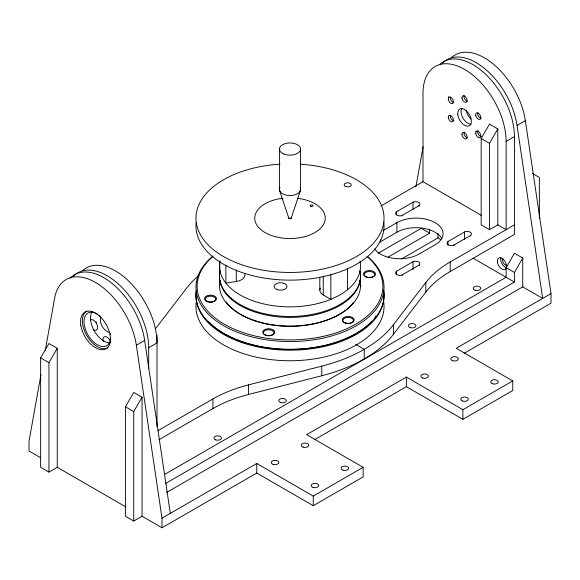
<?xml version="1.0" encoding="UTF-8"?>
<svg xmlns="http://www.w3.org/2000/svg" width="580" height="580" viewBox="0 0 580 580"><rect width="100%" height="100%" fill="white"/><g stroke="black" fill="none" stroke-linecap="round" stroke-linejoin="round"><path stroke-width="0.87" d="M40.948 374.615L29 441.395L29 450.986L40.506 457.635M45.247 350.574L54.643 298.04A58.776 33.937 60 0 1 95.497 282.467A58.776 33.937 60 0 1 136.351 345.209L161.994 518.172L161.994 527.771L142.042 516.258L133.733 521.05L125.418 516.258L125.418 406.834L133.733 392.442L142.042 397.242L142.042 516.258M415.903 186.876L423.074 146.805M291.153 218.298L300.353 190.668M57.261 467.306L48.952 472.105L40.636 467.306L40.636 357.889L48.952 343.49L57.261 348.29L57.261 467.306L125.932 506.949M48.952 472.105L48.952 362.688L57.261 348.29M133.733 521.05L133.733 411.633L142.042 397.242M481.175 138.497L489.491 124.098L497.799 128.898L497.799 224.881L489.491 229.68L481.175 224.881L481.175 138.497L489.491 143.296L489.491 229.68M489.491 143.296L497.799 128.898M164.459 474.52L506.115 277.269L506.115 267.67L514.424 253.271L522.74 258.071L522.74 286.868L166.504 492.536M165.721 483.387L514.424 282.068L514.424 272.469L522.74 258.071M155.251 329.019L186.622 288.122A140.556 81.149 0 0 1 198.563 275.645M157.782 430.788L212.911 398.96A117.551 67.867 0 0 1 248.436 384.895L321.769 366.147A140.556 81.149 0 0 0 393.378 324.8L425.851 282.467A117.551 67.867 0 0 1 450.211 261.957L514.424 224.881M158.876 439.756L212.911 408.559A117.551 67.867 0 0 1 248.436 394.487L321.769 375.746A140.556 81.149 0 0 0 393.378 334.399L425.851 292.066A117.551 67.867 0 0 1 450.211 271.549L514.424 234.48L514.424 136.576A58.776 33.937 60 0 0 486.286 74.907A58.776 33.937 60 0 0 439.974 64.264M396.394 211.823C393.11 214.825 400.171 217.13 402.382 215.281L419.007 205.682A3.4 1.965 0 0 0 419.775 204.994L419.746 203.384A4.691 2.704 0 0 0 417.382 201.898L414.207 201.782A3.4 1.965 0 0 0 413.018 202.231L396.394 211.823L396.394 214.825M396.394 271.331C393.11 274.333 400.171 276.638 402.382 274.789L419.007 265.19A3.4 1.965 0 0 0 419.775 264.502L419.746 262.892A4.691 2.704 0 0 0 417.382 261.399L414.207 261.29A3.4 1.965 0 0 0 413.018 261.732L396.394 271.331L396.394 274.333M447.927 241.577C444.642 244.579 451.704 246.884 453.915 245.036L470.539 235.436A3.4 1.965 0 0 0 471.308 234.748L471.286 233.138A4.691 2.704 0 0 0 468.915 231.645L465.74 231.536A3.4 1.965 0 0 0 464.551 231.978L447.927 241.577L447.927 245.18M136.351 345.209L144.659 340.409A58.776 33.937 60 0 0 112.832 284.019A58.776 33.937 60 0 0 70.049 278.175M522.74 286.868L542.691 298.381L517.041 125.418L525.357 120.618A58.776 33.937 60 0 0 494.015 64.641A58.776 33.937 60 0 0 451.341 57.79M381.067 205.893L422.994 181.692L481.697 215.579M148.697 368.452L148.697 347.732L157.006 342.932A58.776 33.937 60 0 0 128.862 281.264A58.776 33.937 60 0 0 82.548 270.613M497.799 224.881L506.115 229.68L506.115 141.375L514.424 136.576M382.93 230.731L396.894 222.669A27.035 15.609 0 0 1 435.13 222.669A27.035 15.609 0 0 1 435.13 244.745L418.84 254.156A27.035 15.609 0 0 1 374.651 248.958M379.255 242.512A27.035 15.609 0 0 1 380.603 241.679L396.894 232.268A27.035 15.609 0 0 1 441.757 238.539M378.233 253.199L421.334 228.317L429.642 233.117L429.642 229.629M388.114 257.092L429.642 233.117M401.433 258.999L437.958 237.916L441.075 239.714M161.994 518.172L256.751 463.463L313.272 496.096L363.145 467.306L363.145 476.905L313.272 505.695L256.751 473.062L161.994 527.771M314.418 439.771L406.37 386.686L462.891 419.318L512.764 390.521L512.764 380.922L462.891 409.719L406.37 377.087L306.624 434.674L363.145 467.306M525.357 120.618L551 293.582L456.242 348.29L512.764 380.922M464.072 353.365L551 303.18L551 293.582M244.688 273.419A11.752 6.786 0 0 1 236.27 281.488L225.867 283.098L225.867 265.183M532.563 173.522L539.364 177.451L539.364 218.138M506.115 267.67L514.424 272.469M473.07 258.187L514.424 282.068M320.37 288.071A11.752 6.786 0 0 0 323.248 294.945L330.861 299.338L330.861 274.26M355.634 344.353L364.247 349.327L364.247 358.926M40.636 357.889L48.952 362.688M125.418 406.834L133.733 411.633M279.647 190.668L288.847 218.298M144.659 340.409L170.303 513.372M470.539 235.436L470.539 236.038M464.551 231.978L464.551 239.177M462.891 409.719L462.891 419.318M453.915 245.036L453.915 245.637M450.211 261.957L450.211 271.549M437.958 233.414L437.958 237.916M425.851 282.467L425.851 292.066M422.994 181.692L422.994 93.387A58.776 33.937 60 0 1 464.551 69.39A58.776 33.937 60 0 1 506.115 141.375M419.007 205.682L419.007 206.284M419.007 265.19L419.007 265.792M413.018 202.231L413.018 209.423M413.018 261.732L413.018 269.533M406.37 377.087L406.37 386.686M402.382 215.281L402.382 215.883M402.382 274.789L402.382 275.391M396.894 222.669L396.894 232.268M393.378 324.8L393.378 334.399M380.603 239.931L380.603 241.679M347.485 268.243L347.485 289.739M323.248 276.131L323.248 294.945M321.769 366.147L321.769 375.746M319.812 277.32L319.812 289.862M313.272 496.096L313.272 505.695M300.578 149.053L300.578 189.413M279.422 149.053L279.422 189.413M256.751 463.463L256.751 473.062M248.436 384.895L248.436 394.487M236.27 269.845L236.27 281.488M219.784 261.029L219.784 269.983M212.911 398.96L212.911 408.559M157.006 335.255L157.006 426.728M73.044 276.609A58.776 33.937 60 0 1 119.589 285.142A58.776 33.937 60 0 1 148.697 347.732M109.642 332.5A9.643 5.568 60 0 1 102.312 326.518A9.643 5.568 60 0 1 100.797 317.18M96.476 322.487A5.938 3.429 60 0 1 96.222 321.936M90.161 320.022A5.938 3.429 60 0 1 97.288 325.308A5.938 3.429 60 0 1 93.046 329.57M110.483 340.09A5.938 3.429 60 0 1 110.193 339.546M103.233 341.555A5.938 3.429 60 0 1 105.016 336.61A5.938 3.429 60 0 1 110.396 340.844M471.011 124.258A9.643 5.568 60 0 1 463.058 118.247A9.643 5.568 60 0 1 461.825 108.351M470.989 119.067A9.643 5.568 60 0 1 466.161 110.142M453.915 120.778A3.647 2.103 60 0 1 451.175 118.777A3.647 2.103 60 0 1 450.348 115.246M476.137 131.791A5.938 3.429 60 0 1 476.064 130.862M481.183 136.597A3.647 2.103 60 0 1 478.377 134.234A3.647 2.103 60 0 1 477.927 130.688M467.255 101.217A3.647 2.103 60 0 1 464.638 98.839A3.647 2.103 60 0 1 464.152 95.468M467.255 137.786A3.647 2.103 60 0 1 464.638 135.408A3.647 2.103 60 0 1 464.152 132.037M476.767 131.334A5.938 3.429 60 0 1 476.905 131.863M448.71 97.672A5.938 3.429 60 0 1 448.637 96.744M453.756 102.479A3.647 2.103 60 0 1 451.124 100.412A3.647 2.103 60 0 1 450.334 97.005M481.125 118.305A3.647 2.103 60 0 1 478.514 116.181A3.647 2.103 60 0 1 477.775 112.796M360.064 261.471A70.528 40.723 0 0 1 289.63 306.871A70.528 40.723 0 0 1 220.023 261.051M359.977 270.671A70.528 40.723 0 0 1 290 316.47A70.528 40.723 0 0 1 220.023 270.671M383.815 222.067A94.04 54.295 0 0 1 290.275 280.133A94.04 54.295 0 0 1 196.149 222.394M300.353 164.198A94.04 54.295 0 0 1 369.583 247.087A94.04 54.295 0 0 1 210.192 246.877A94.04 54.295 0 0 1 280.075 164.169M359.926 284.048A72.884 42.079 0 0 1 360.927 286.23M383.8 302.586A94.04 54.295 0 0 1 290 360.753A94.04 54.295 0 0 1 196.2 302.586M383.8 292.03A94.04 54.295 0 0 1 290 350.197A94.04 54.295 0 0 1 196.2 292.03M367.466 256.483A94.04 54.295 0 0 1 352.038 328.07A94.04 54.295 0 0 1 227.106 327.627A94.04 54.295 0 0 1 213.186 255.947M383.648 289.993A94.04 54.295 0 0 1 290.341 349.24A94.04 54.295 0 0 1 196.294 290.384M359.955 271.512A70.528 40.723 0 0 1 290 317.427A70.528 40.723 0 0 1 220.045 271.512M359.955 280.154A70.528 40.723 0 0 1 290 326.069A70.528 40.723 0 0 1 220.045 280.154M353.321 302.637A69.353 40.042 0 0 1 289.369 326.344A69.353 40.042 0 0 1 226.171 301.962M367.133 256.447A92.865 53.614 0 0 1 351.262 326.598A92.865 53.614 0 0 1 228.737 326.598A92.865 53.614 0 0 1 212.867 256.454M375.862 316.332A92.865 53.614 0 0 1 374.789 317.767M371.802 321.284A92.865 53.614 0 0 1 290.565 349.515A92.865 53.614 0 0 1 208.742 321.856M506.594 267.75A6.583 3.799 60 0 1 501.99 263.733A6.583 3.799 60 0 1 500.815 257.738M506.558 265.263A3.763 2.175 60 0 1 503.273 262.682A3.763 2.175 60 0 1 503.157 258.76M442.431 63.184A58.776 33.937 60 0 1 485.213 69.027A58.776 33.937 60 0 1 517.041 125.418M107.902 347.724A21.163 12.216 60 0 1 86.746 335.508A21.163 12.216 60 0 1 86.746 311.076M110.185 342.816A18.806 10.861 60 0 1 94.402 331.086A18.806 10.861 60 0 1 92.133 311.554M110.49 339.184A18.806 10.861 60 0 1 96.062 343.954A18.806 10.861 60 0 1 84.042 321.001A18.806 10.861 60 0 1 97.324 314.041M99.216 315.288A18.806 10.861 60 0 1 100.151 316.027M110.323 333.638A18.806 10.861 60 0 1 110.49 334.812M297.605 198.28A35.264 20.358 0 0 1 319.036 229.716A35.264 20.358 0 0 1 260.521 229.332A35.264 20.358 0 0 1 283.171 198.186M300.077 187.565A10.578 6.104 0 0 1 290 195.525A10.578 6.104 0 0 1 279.923 187.565M290.899 217.725A1.175 0.681 0 0 1 290.805 218.653A1.175 0.681 0 0 1 289.195 218.653A1.175 0.681 0 0 1 289.101 217.725M457.823 114.738A9.643 5.568 60 0 0 468.85 125.969A9.643 5.568 60 0 0 466.987 111.432A9.643 5.568 60 0 0 457.823 114.738M462.006 98.1A3.647 2.103 60 0 0 466.175 102.348A3.647 2.103 60 0 0 465.472 96.853A3.647 2.103 60 0 0 462.006 98.1M448.34 99.6A3.647 2.103 60 0 0 452.632 103.494A3.647 2.103 60 0 0 451.552 97.868A3.647 2.103 60 0 0 448.34 99.6M448.304 117.682A3.647 2.103 60 0 0 452.516 121.836A3.647 2.103 60 0 0 451.704 116.297A3.647 2.103 60 0 0 448.304 117.682M462.006 134.669A3.647 2.103 60 0 0 466.175 138.91A3.647 2.103 60 0 0 465.472 133.422A3.647 2.103 60 0 0 462.006 134.669M475.767 133.719A3.647 2.103 60 0 0 480.059 137.612A3.647 2.103 60 0 0 478.978 131.986A3.647 2.103 60 0 0 475.767 133.719M475.73 115.239A3.647 2.103 60 0 0 479.943 119.386A3.647 2.103 60 0 0 479.131 113.847A3.647 2.103 60 0 0 475.73 115.239M277.334 289.703A6.467 3.734 0 0 0 287.035 286.469A6.467 3.734 0 0 0 277.334 283.236A6.467 3.734 0 0 0 277.334 289.703M345.296 323.031A5.292 3.052 0 0 0 353.466 320.638A5.292 3.052 0 0 0 345.796 317.753A5.292 3.052 0 0 0 345.296 323.031M266.031 335.407A5.292 3.052 0 0 0 273.992 332.789A5.292 3.052 0 0 0 266.089 330.114A5.292 3.052 0 0 0 266.031 335.407M207.734 301.774A5.292 3.052 0 0 0 215.804 299.273A5.292 3.052 0 0 0 208.017 296.489A5.292 3.052 0 0 0 207.734 301.774M366.698 277.182A5.292 3.052 0 0 0 374.767 274.681A5.292 3.052 0 0 0 366.981 271.897A5.292 3.052 0 0 0 366.698 277.182M344.904 322.799A5.996 3.458 0 0 0 354.17 320.087A5.996 3.458 0 0 0 345.477 316.81A5.996 3.458 0 0 0 344.904 322.799M265.676 335.182A5.996 3.458 0 0 0 274.695 332.217A5.996 3.458 0 0 0 265.734 329.186A5.996 3.458 0 0 0 265.676 335.182M207.364 301.542A5.996 3.458 0 0 0 216.514 298.707A5.996 3.458 0 0 0 207.683 295.553A5.996 3.458 0 0 0 207.364 301.542M366.328 276.95A5.996 3.458 0 0 0 375.477 274.115A5.996 3.458 0 0 0 366.647 270.962A5.996 3.458 0 0 0 366.328 276.95M345.897 186.6A3.524 2.037 0 0 0 351.219 184.875A3.524 2.037 0 0 0 345.963 183.077A3.524 2.037 0 0 0 345.897 186.6M497.386 262.131A6.583 3.799 60 0 0 505.006 269.577A6.583 3.799 60 0 0 503.483 259.55A6.583 3.799 60 0 0 497.386 262.131M80.808 325.242A21.163 12.216 60 0 0 105.292 349.167A21.163 12.216 60 0 0 100.391 316.955A21.163 12.216 60 0 0 80.808 325.242M452.697 360.731A3.763 2.175 0 0 0 458.338 358.846A3.763 2.175 0 0 0 452.697 356.968A3.763 2.175 0 0 0 452.697 360.731M462.673 401.041A3.763 2.175 0 0 0 468.314 399.163A3.763 2.175 0 0 0 462.673 397.278A3.763 2.175 0 0 0 462.673 401.041M422.776 378.008A3.763 2.175 0 0 0 428.417 376.123A3.763 2.175 0 0 0 422.776 374.245A3.763 2.175 0 0 0 422.776 378.008M492.594 383.764A3.763 2.175 0 0 0 498.242 381.887A3.763 2.175 0 0 0 492.594 380.001A3.763 2.175 0 0 0 492.594 383.764M342.976 470.148A3.763 2.175 0 0 0 348.623 468.263A3.763 2.175 0 0 0 342.976 466.385A3.763 2.175 0 0 0 342.976 470.148M303.079 447.108A3.763 2.175 0 0 0 308.727 445.23A3.763 2.175 0 0 0 303.079 443.352A3.763 2.175 0 0 0 303.079 447.108M273.158 464.384A3.763 2.175 0 0 0 278.799 462.507A3.763 2.175 0 0 0 273.158 460.629A3.763 2.175 0 0 0 273.158 464.384M313.055 487.425A3.763 2.175 0 0 0 318.695 485.54A3.763 2.175 0 0 0 313.055 483.662A3.763 2.175 0 0 0 313.055 487.425M280.64 402.484A3.763 2.175 0 0 0 286.281 400.599A3.763 2.175 0 0 0 280.64 398.721A3.763 2.175 0 0 0 280.64 402.484M215.804 439.915A3.763 2.175 0 0 0 221.444 438.03A3.763 2.175 0 0 0 215.804 436.153A3.763 2.175 0 0 0 215.804 439.915M410.307 327.62A3.763 2.175 0 0 0 415.947 325.735A3.763 2.175 0 0 0 410.307 323.857A3.763 2.175 0 0 0 410.307 327.62M475.143 290.188A3.763 2.175 0 0 0 480.784 288.303A3.763 2.175 0 0 0 475.143 286.426A3.763 2.175 0 0 0 475.143 290.188M310.902 206.306A1.319 0.761 0 0 0 312.954 205.719A1.319 0.761 0 0 0 311.047 204.987A1.319 0.761 0 0 0 310.902 206.306M283.794 153.997A10.578 6.104 0 0 0 300.52 149.684A10.578 6.104 0 0 0 285.686 143.477A10.578 6.104 0 0 0 283.794 153.997"/></g></svg>
